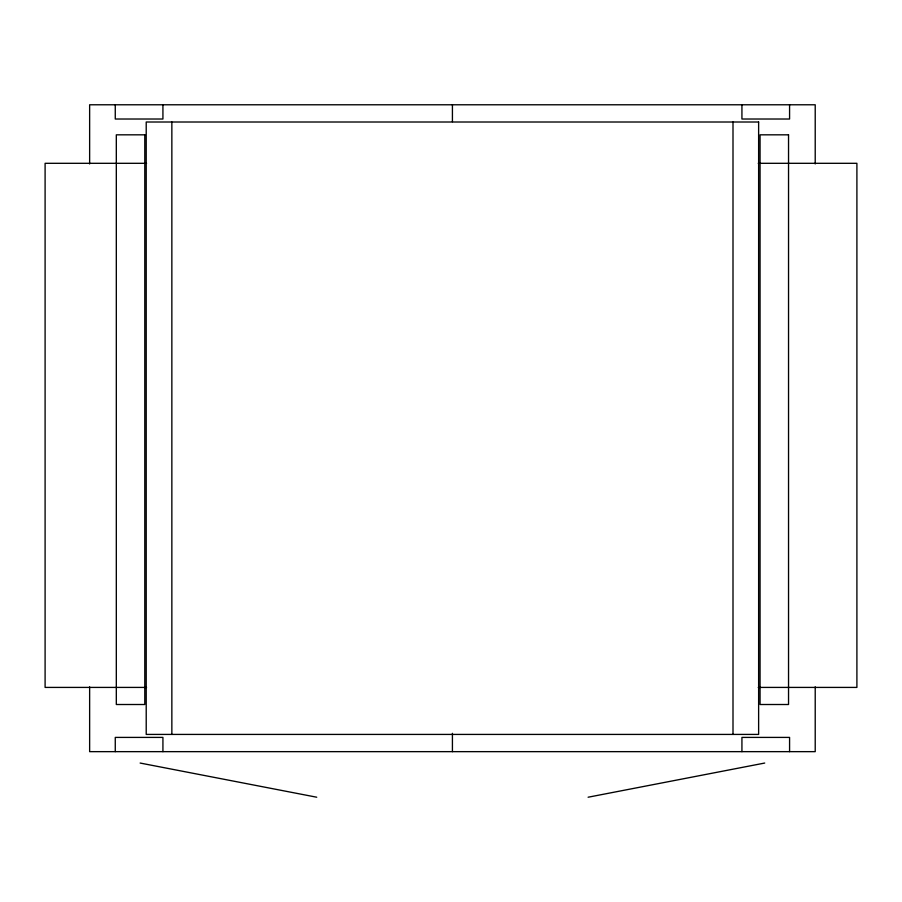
<?xml version="1.0" encoding="UTF-8"?>
<svg xmlns="http://www.w3.org/2000/svg" width="902" height="902" viewBox="0 0 902 902"><rect width="100%" height="100%" fill="white"/><g stroke="black" fill="none" stroke-linecap="round" stroke-linejoin="round"><path stroke-width="1.35" d="M588.104 797.221L764.716 763.047M146.575 163.307L45.1 163.307L45.1 687.414L146.575 687.414M758.244 163.307L856.9 163.307L856.9 687.414L758.244 687.414M140.137 763.047L316.737 797.221M815.216 163.961L815.216 104.779L89.636 104.779L89.636 163.961M815.216 686.828L815.216 751.648L89.636 751.648L89.636 686.828M789.577 104.779L789.577 119.019L741.929 119.019L741.929 104.779M789.577 751.648L789.577 737.408L741.929 737.408L741.929 751.648M732.999 122.007L732.999 734.42M452.421 104.779L452.421 121.68M452.421 733.326L452.421 751.648M171.854 122.007L171.854 734.42M162.924 104.779L162.924 119.019L115.264 119.019L115.264 104.779M162.924 751.648L162.924 737.408L115.264 737.408L115.264 751.648M758.627 122.007L146.214 122.007L146.214 734.42L758.627 734.42L758.627 122.007M144.794 134.826L116.313 134.826L116.313 704.507L144.794 704.507L144.794 134.826M788.54 134.826L760.059 134.826L760.059 704.507L788.54 704.507L788.54 134.826"/></g></svg>
